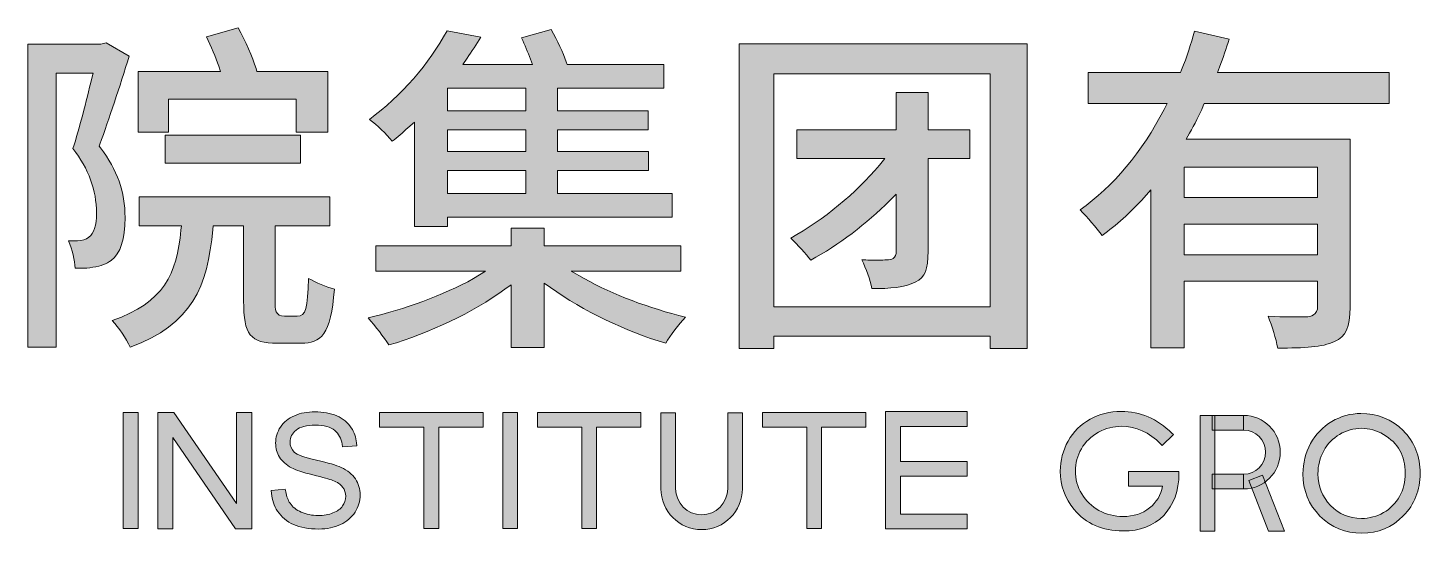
# Model space of a CAD drawing. Header units: millimetres. Extents: x 434053 to 1059003, y -2417481 to 936527.
# Drawn here: x 632513 to 634169, y -2010146 to -2009546 of the extents above; entities that cross this region are included whole.
import ezdxf

# ---------------------------------------------------------------- set-up
doc = ezdxf.new("R2010")
doc.units = ezdxf.units.MM
doc.header["$LTSCALE"] = 1000
doc.header["$MEASUREMENT"] = 0
doc.layers.add('_U+56FE_U+5C42 1', color=7, linetype='Continuous')
doc.layers.add('图框层', color=3, linetype='Continuous')

# ---------------------------------------------------------------- blocks, each defined once
blk = doc.blocks.new('asdfgafglogo2021h')
at = {"layer": '_U+56FE_U+5C42 1'}
h = blk.add_hatch(color=256, dxfattribs=at)
h.dxf.hatch_style = 2
edge = h.paths.add_edge_path()
edge.add_spline(control_points=[(395980.5, -17524.9), (395980.5, -17524.9), (395984.4, -17524.9), (395984.4, -17524.9), (395984.4, -17524.9), (395984.4, -17485.5), (395984.4, -17485.5), (395984.4, -17485.5), (396136.1, -17485.5), (396136.1, -17485.5), (396136.1, -17485.5), (396136.1, -17524.9), (396136.1, -17524.9), (396136.1, -17524.9), (396141.2, -17524.9), (396141.2, -17524.9), (396141.2, -17524.9), (396141.2, -17524.8), (396141.2, -17524.8), (396141.2, -17524.8), (396173.9, -17524.8), (396173.9, -17524.8), (396173.9, -17524.8), (396173.9, -17452.7), (396173.9, -17452.7), (396173.9, -17452.7), (396089.4, -17452.7), (396089.4, -17452.7), (396089.4, -17452.7), (396088.4, -17449.3), (396088.4, -17449.3), (396084.3, -17435.4), (396075.9, -17416.4), (396067.1, -17401), (396067.1, -17401), (396029.4, -17411.6), (396029.4, -17411.6), (396035.1, -17423.2), (396040.2, -17435.4), (396044, -17446.5), (396044, -17446.5), (396046.1, -17452.7), (396046.1, -17452.7), (396046.1, -17452.7), (395948.2, -17452.7), (395948.2, -17452.7), (395948.2, -17452.7), (395948.2, -17524.8), (395948.2, -17524.8), (395948.2, -17524.8), (395980.5, -17524.8), (395980.5, -17524.8), (395980.5, -17524.8), (395980.5, -17524.9), (395980.5, -17524.9)], knot_values=[0, 0, 0, 0, 1, 1, 1, 2, 2, 2, 3, 3, 3, 4, 4, 4, 5, 5, 5, 6, 6, 6, 7, 7, 7, 8, 8, 8, 9, 9, 9, 10, 10, 10, 11, 11, 11, 12, 12, 12, 13, 13, 13, 14, 14, 14, 15, 15, 15, 16, 16, 16, 17, 17, 17, 18, 18, 18, 18], degree=3, periodic=0)
h = blk.add_hatch(color=256, dxfattribs=at)
h.dxf.hatch_style = 2
edge = h.paths.add_edge_path()
edge.add_spline(control_points=[(395903.4, -17543.5), (395903.4, -17543.5), (395901.8, -17541.5), (395901.8, -17541.5), (395901.8, -17541.5), (395902.7, -17539.1), (395902.7, -17539.1), (395913.3, -17509.5), (395926.3, -17470.6), (395937.5, -17434.5), (395937.5, -17434.5), (395910.2, -17418.7), (395910.2, -17418.7), (395910.2, -17418.7), (395903.8, -17420.4), (395903.8, -17420.4), (395903.8, -17420.4), (395817.1, -17420.4), (395817.1, -17420.4), (395817.1, -17420.4), (395817.1, -17780.2), (395817.1, -17780.2), (395817.1, -17780.2), (395850.7, -17780.2), (395850.7, -17780.2), (395850.7, -17780.2), (395850.7, -17454.9), (395850.7, -17454.9), (395850.7, -17454.9), (395894.5, -17454.9), (395894.5, -17454.9), (395894.5, -17454.9), (395893.1, -17460.7), (395893.1, -17460.7), (395886.3, -17488.6), (395878.5, -17520.2), (395870.6, -17544.3), (395889.4, -17568.5), (395898.6, -17593.6), (395898.6, -17621), (395898.6, -17635.7), (395895.7, -17645.1), (395889.6, -17649.6), (395885.9, -17652.4), (395881.3, -17653.8), (395876.2, -17653.8), (395876.2, -17653.8), (395873, -17654), (395871.3, -17654), (395869.5, -17654), (395867.7, -17654), (395865.5, -17653.9), (395869.9, -17664.5), (395872.5, -17676.9), (395873.2, -17686.4), (395875.1, -17686.4), (395877.1, -17686.5), (395879, -17686.5), (395884.6, -17686.5), (395889.8, -17686.2), (395894.3, -17685.4), (395904.4, -17683.7), (395910.8, -17681.3), (395915.9, -17677.2), (395927.3, -17668.7), (395932.6, -17652.5), (395932.6, -17626.4), (395932.6, -17595.8), (395923.3, -17569.5), (395903.4, -17543.5)], knot_values=[0, 0, 0, 0, 1, 1, 1, 2, 2, 2, 3, 3, 3, 4, 4, 4, 5, 5, 5, 6, 6, 6, 7, 7, 7, 8, 8, 8, 9, 9, 9, 10, 10, 10, 11, 11, 11, 12, 12, 12, 13, 13, 13, 14, 14, 14, 15, 15, 15, 16, 16, 16, 17, 17, 17, 18, 18, 18, 19, 19, 19, 20, 20, 20, 21, 21, 21, 22, 22, 22, 23, 23, 23, 23], degree=3, periodic=0)
h = blk.add_hatch(color=256, dxfattribs=at)
h.dxf.hatch_style = 2
edge = h.paths.add_edge_path()
edge.add_spline(control_points=[(396391.8, -17780.6), (396391.8, -17780.6), (396391.8, -17706.2), (396391.8, -17706.2), (396391.8, -17706.2), (396384.4, -17711.5), (396384.4, -17711.5), (396345.9, -17739.1), (396294.6, -17763.7), (396246.4, -17777.7), (396240.2, -17768.3), (396230.5, -17755.5), (396221.6, -17745.5), (396264.8, -17735.5), (396310.1, -17718.7), (396347.1, -17698.8), (396347.1, -17698.8), (396361.3, -17689.9), (396361.3, -17689.9), (396361.3, -17689.9), (396230.8, -17689.9), (396230.8, -17689.9), (396230.8, -17689.9), (396230.8, -17660), (396230.8, -17660), (396230.8, -17660), (396391.8, -17660), (396391.8, -17660), (396391.8, -17660), (396391.8, -17638.9), (396391.8, -17638.9), (396391.8, -17638.9), (396431.2, -17638.9), (396431.2, -17638.9), (396431.2, -17638.9), (396431.2, -17660), (396431.2, -17660), (396431.2, -17660), (396593.5, -17660), (396593.5, -17660), (396593.5, -17660), (396593.5, -17689.9), (396593.5, -17689.9), (396593.5, -17689.9), (396463.1, -17689.9), (396463.1, -17689.9), (396463.1, -17689.9), (396478.7, -17698.8), (396478.7, -17698.8), (396512.6, -17717.8), (396556.1, -17734.3), (396599.2, -17744.5), (396590.7, -17753.6), (396581.3, -17765.9), (396575.6, -17775.6), (396528.2, -17761.7), (396477.3, -17737.2), (396438.7, -17709.4), (396438.7, -17709.4), (396431.2, -17704.1), (396431.2, -17704.1), (396431.2, -17704.1), (396431.2, -17780.6), (396431.2, -17780.6), (396431.2, -17780.6), (396391.8, -17780.6), (396391.8, -17780.6)], knot_values=[0, 0, 0, 0, 1, 1, 1, 2, 2, 2, 3, 3, 3, 4, 4, 4, 5, 5, 5, 6, 6, 6, 7, 7, 7, 8, 8, 8, 9, 9, 9, 10, 10, 10, 11, 11, 11, 12, 12, 12, 13, 13, 13, 14, 14, 14, 15, 15, 15, 16, 16, 16, 17, 17, 17, 18, 18, 18, 19, 19, 19, 20, 20, 20, 21, 21, 21, 22, 22, 22, 22], degree=3, periodic=0)
edge = h.paths.add_edge_path()
edge.add_spline(control_points=[(396276.7, -17637), (396276.7, -17637), (396276.7, -17512.9), (396276.7, -17512.9), (396276.7, -17512.9), (396268.9, -17519.8), (396268.9, -17519.8), (396262.8, -17525.3), (396256.6, -17530.5), (396250.4, -17535.7), (396243.1, -17526.9), (396232.5, -17516.5), (396223.2, -17509.8), (396261.1, -17481.6), (396294.3, -17443.7), (396315.5, -17404.4), (396315.5, -17404.4), (396355.6, -17412), (396355.6, -17412), (396350.4, -17420.4), (396345, -17428.7), (396339.3, -17437), (396339.3, -17437), (396334.3, -17444.4), (396334.3, -17444.4), (396334.3, -17444.4), (396417, -17444.4), (396417, -17444.4), (396417, -17444.4), (396414.7, -17438.1), (396414.7, -17438.1), (396411.6, -17429.5), (396407.9, -17420.8), (396404.1, -17412.9), (396404.1, -17412.9), (396439.5, -17403), (396439.5, -17403), (396446.8, -17416.2), (396453.4, -17430.2), (396457.2, -17441.2), (396457.2, -17441.2), (396458.2, -17444.4), (396458.2, -17444.4), (396458.2, -17444.4), (396573.2, -17444.4), (396573.2, -17444.4), (396573.2, -17444.4), (396573.2, -17472.7), (396573.2, -17472.7), (396573.2, -17472.7), (396447, -17472.7), (396447, -17472.7), (396447, -17472.7), (396447, -17499.4), (396447, -17499.4), (396447, -17499.4), (396554.6, -17499.4), (396554.6, -17499.4), (396554.6, -17499.4), (396554.6, -17521.9), (396554.6, -17521.9), (396554.6, -17521.9), (396447, -17521.9), (396447, -17521.9), (396447, -17521.9), (396447, -17547.9), (396447, -17547.9), (396447, -17547.9), (396555, -17547.9), (396555, -17547.9), (396555, -17547.9), (396555, -17570.3), (396555, -17570.3), (396555, -17570.3), (396447, -17570.3), (396447, -17570.3), (396447, -17570.3), (396447, -17597.9), (396447, -17597.9), (396447, -17597.9), (396583.1, -17597.9), (396583.1, -17597.9), (396583.1, -17597.9), (396583.1, -17625.8), (396583.1, -17625.8), (396583.1, -17625.8), (396316.2, -17625.8), (396316.2, -17625.8), (396316.2, -17625.8), (396316.2, -17637), (396316.2, -17637), (396316.2, -17637), (396276.7, -17637), (396276.7, -17637)], knot_values=[0, 0, 0, 0, 1, 1, 1, 2, 2, 2, 3, 3, 3, 4, 4, 4, 5, 5, 5, 6, 6, 6, 7, 7, 7, 8, 8, 8, 9, 9, 9, 10, 10, 10, 11, 11, 11, 12, 12, 12, 13, 13, 13, 14, 14, 14, 15, 15, 15, 16, 16, 16, 17, 17, 17, 18, 18, 18, 19, 19, 19, 20, 20, 20, 21, 21, 21, 22, 22, 22, 23, 23, 23, 24, 24, 24, 25, 25, 25, 26, 26, 26, 27, 27, 27, 28, 28, 28, 29, 29, 29, 30, 30, 30, 31, 31, 31, 31], degree=3, periodic=0)
h.paths.add_polyline_path([(396316.2, -17597.9), (396409.2, -17597.9), (396409.2, -17570.3), (396316.2, -17570.3)])
h.paths.add_polyline_path([(396316.2, -17547.9), (396409.2, -17547.9), (396409.2, -17521.9), (396316.2, -17521.9)])
h.paths.add_polyline_path([(396316.2, -17499.4), (396409.2, -17499.4), (396409.2, -17472.7), (396316.2, -17472.7)])
h = blk.add_hatch(color=256, dxfattribs=at)
h.dxf.hatch_style = 2
edge = h.paths.add_edge_path()
edge.add_spline(control_points=[(397303.4, -17781.4), (397301.3, -17770.2), (397296.8, -17755.6), (397291.9, -17743.6), (397311, -17744.4), (397330.5, -17744.4), (397336.7, -17744.4), (397343, -17744.1), (397350.9, -17742.3), (397350.9, -17731.5), (397350.9, -17731.5), (397350.9, -17701.9), (397350.9, -17701.9), (397350.9, -17701.9), (397192.1, -17701.9), (397192.1, -17701.9), (397192.1, -17701.9), (397192.1, -17781), (397192.1, -17781), (397192.1, -17781), (397152.7, -17781), (397152.7, -17781), (397152.7, -17781), (397152.7, -17593.5), (397152.7, -17593.5), (397152.7, -17593.5), (397144.5, -17602.5), (397144.5, -17602.5), (397127.7, -17621), (397111.3, -17635.8), (397094.6, -17647.5), (397087.8, -17638.2), (397076.9, -17625.8), (397068.4, -17617.1), (397107.7, -17589.5), (397142.2, -17548.3), (397168.3, -17497.8), (397168.3, -17497.8), (397171.9, -17490.9), (397171.9, -17490.9), (397171.9, -17490.9), (397078.2, -17490.9), (397078.2, -17490.9), (397078.2, -17490.9), (397078.2, -17453.9), (397078.2, -17453.9), (397078.2, -17453.9), (397188, -17453.9), (397188, -17453.9), (397188, -17453.9), (397189.2, -17450.9), (397189.2, -17450.9), (397195.4, -17435), (397200.4, -17419.9), (397204.4, -17404.8), (397204.4, -17404.8), (397245.8, -17414.2), (397245.8, -17414.2), (397242.2, -17425.3), (397238.5, -17436.4), (397234.2, -17447.5), (397234.2, -17447.5), (397231.8, -17453.9), (397231.8, -17453.9), (397231.8, -17453.9), (397435.9, -17453.9), (397435.9, -17453.9), (397435.9, -17453.9), (397435.9, -17490.9), (397435.9, -17490.9), (397435.9, -17490.9), (397216.1, -17490.9), (397216.1, -17490.9), (397216.1, -17490.9), (397214.9, -17493.7), (397214.9, -17493.7), (397210, -17504.7), (397204.7, -17515.3), (397198.6, -17525.9), (397198.6, -17525.9), (397194.5, -17533), (397194.5, -17533), (397194.5, -17533), (397389.5, -17533), (397389.5, -17533), (397389.5, -17533), (397389.5, -17732.7), (397389.5, -17732.7), (397389.5, -17757.1), (397384.8, -17767.4), (397370.8, -17773.5), (397356.3, -17780.6), (397335.5, -17781.3), (397303.4, -17781.4)], knot_values=[0, 0, 0, 0, 1, 1, 1, 2, 2, 2, 3, 3, 3, 4, 4, 4, 5, 5, 5, 6, 6, 6, 7, 7, 7, 8, 8, 8, 9, 9, 9, 10, 10, 10, 11, 11, 11, 12, 12, 12, 13, 13, 13, 14, 14, 14, 15, 15, 15, 16, 16, 16, 17, 17, 17, 18, 18, 18, 19, 19, 19, 20, 20, 20, 21, 21, 21, 22, 22, 22, 23, 23, 23, 24, 24, 24, 25, 25, 25, 26, 26, 26, 27, 27, 27, 28, 28, 28, 29, 29, 29, 30, 30, 30, 31, 31, 31, 31], degree=3, periodic=0)
h.paths.add_polyline_path([(397192.1, -17670.4), (397350.9, -17670.4), (397350.9, -17634.1), (397192.1, -17634.1)])
h.paths.add_polyline_path([(397192.1, -17602.5), (397350.9, -17602.5), (397350.9, -17566.6), (397192.1, -17566.6)])
h = blk.add_hatch(color=256, dxfattribs=at)
h.dxf.hatch_style = 2
h.paths.add_polyline_path([(396961.6, -17781.8), (396961.6, -17767.3), (396704.3, -17767.3), (396704.3, -17781.8), (396662.8, -17781.8), (396662.8, -17420), (397005.6, -17420), (397005.6, -17781.8)])
h.paths.add_polyline_path([(396704.3, -17732.5), (396961.6, -17732.5), (396961.6, -17455.7), (396704.3, -17455.7)])
edge = h.paths.add_edge_path()
edge.add_spline(control_points=[(396820.9, -17710.7), (396818.6, -17700.2), (396813.8, -17687.1), (396808.9, -17676.5), (396815.3, -17676.8), (396821.4, -17676.9), (396826.5, -17676.9), (396831.9, -17676.9), (396836.1, -17676.7), (396838.5, -17676.6), (396838.5, -17676.6), (396838.5, -17676.6), (396838.6, -17676.6), (396843.6, -17676.6), (396849.8, -17675.3), (396849.8, -17665.7), (396849.8, -17665.7), (396849.8, -17598.4), (396849.8, -17598.4), (396849.8, -17598.4), (396841.8, -17606.5), (396841.8, -17606.5), (396814.9, -17633.4), (396780.9, -17658.9), (396748.1, -17677), (396742.3, -17669.2), (396733, -17658.8), (396724.2, -17650.8), (396763.6, -17628.8), (396801.8, -17597.4), (396829.7, -17564), (396829.7, -17564), (396836.2, -17556.3), (396836.2, -17556.3), (396836.2, -17556.3), (396731.5, -17556.3), (396731.5, -17556.3), (396731.5, -17556.3), (396731.5, -17522.2), (396731.5, -17522.2), (396731.5, -17522.2), (396849.8, -17522.2), (396849.8, -17522.2), (396849.8, -17522.2), (396849.8, -17477.5), (396849.8, -17477.5), (396849.8, -17477.5), (396887.6, -17477.5), (396887.6, -17477.5), (396887.6, -17477.5), (396887.6, -17522.2), (396887.6, -17522.2), (396887.6, -17522.2), (396937.3, -17522.2), (396937.3, -17522.2), (396937.3, -17522.2), (396937.3, -17556.3), (396937.3, -17556.3), (396937.3, -17556.3), (396887.6, -17556.3), (396887.6, -17556.3), (396887.6, -17556.3), (396887.6, -17666.1), (396887.6, -17666.1), (396887.6, -17688.5), (396884.2, -17696.8), (396872.4, -17702.9), (396859.9, -17709.7), (396842.4, -17710.6), (396820.9, -17710.7)], knot_values=[0, 0, 0, 0, 1, 1, 1, 2, 2, 2, 3, 3, 3, 4, 4, 4, 5, 5, 5, 6, 6, 6, 7, 7, 7, 8, 8, 8, 9, 9, 9, 10, 10, 10, 11, 11, 11, 12, 12, 12, 13, 13, 13, 14, 14, 14, 15, 15, 15, 16, 16, 16, 17, 17, 17, 18, 18, 18, 19, 19, 19, 20, 20, 20, 21, 21, 21, 22, 22, 22, 23, 23, 23, 23], degree=3, periodic=0)
h = blk.add_hatch(color=256, dxfattribs=at)
h.dxf.hatch_style = 2
h.paths.add_polyline_path([(396141.2, -17528.4), (396136.1, -17528.4), (396136.1, -17528.4), (395984.4, -17528.4), (395984.4, -17528.4), (395980.5, -17528.4), (395980.5, -17561.7), (396141.2, -17561.7)])
h = blk.add_hatch(color=256, dxfattribs=at)
h.dxf.hatch_style = 2
edge = h.paths.add_edge_path()
edge.add_spline(control_points=[(396150.8, -17698.5), (396149.9, -17734.3), (396147.7, -17743.6), (396137.2, -17743.6), (396137.2, -17743.6), (396122.3, -17743.6), (396122.3, -17743.6), (396111, -17743.6), (396111, -17735.3), (396111, -17725.7), (396111, -17725.7), (396111, -17636.1), (396111, -17636.1), (396111, -17636.1), (396176, -17636.1), (396176, -17636.1), (396176, -17636.1), (396176, -17601.7), (396176, -17601.7), (396176, -17601.7), (395949.5, -17601.7), (395949.5, -17601.7), (395949.5, -17601.7), (395949.5, -17636.1), (395949.5, -17636.1), (395949.5, -17636.1), (395999.6, -17636.1), (395999.6, -17636.1), (395999.6, -17636.1), (395999.1, -17641.3), (395999.1, -17641.3), (395994.2, -17693), (395978.9, -17727.5), (395917.3, -17748.6), (395925.2, -17757.3), (395933.9, -17769.7), (395938.7, -17780.2), (396012.7, -17753.3), (396030.9, -17708.3), (396036.9, -17640.4), (396036.9, -17640.4), (396037.3, -17636.1), (396037.3, -17636.1), (396037.3, -17636.1), (396073.6, -17636.1), (396073.6, -17636.1), (396073.6, -17636.1), (396073.6, -17725.3), (396073.6, -17725.3), (396073.6, -17765.7), (396081.5, -17775.6), (396113.6, -17775.6), (396113.6, -17775.6), (396142.2, -17775.6), (396142.2, -17775.6), (396165.4, -17775.6), (396177.4, -17765.9), (396181.5, -17711.4), (396171.7, -17708.3), (396159.8, -17703.8), (396150.8, -17698.5)], knot_values=[0, 0, 0, 0, 1, 1, 1, 2, 2, 2, 3, 3, 3, 4, 4, 4, 5, 5, 5, 6, 6, 6, 7, 7, 7, 8, 8, 8, 9, 9, 9, 10, 10, 10, 11, 11, 11, 12, 12, 12, 13, 13, 13, 14, 14, 14, 15, 15, 15, 16, 16, 16, 17, 17, 17, 18, 18, 18, 19, 19, 19, 20, 20, 20, 20], degree=3, periodic=0)
h = blk.add_hatch(color=256, dxfattribs=at)
h.dxf.hatch_style = 2
h.paths.add_polyline_path([(395930.4, -17995.6), (395948, -17995.6), (395948, -17857.8), (395930.4, -17857.8)])
h = blk.add_hatch(color=256, dxfattribs=at)
h.dxf.hatch_style = 2
h.paths.add_polyline_path([(396065.3, -17966.2), (395990.8, -17857.8), (395971.5, -17857.8), (395971.5, -17996), (395989.5, -17996), (395989.5, -17887.5), (396064.1, -17996), (396083.3, -17996), (396083.3, -17857.8), (396065.3, -17857.8)])
h = blk.add_hatch(color=256, dxfattribs=at)
h.dxf.hatch_style = 2
edge = h.paths.add_edge_path()
edge.add_spline(control_points=[(396189.5, -17923.1), (396184.1, -17920.6), (396174.3, -17917.7), (396160.3, -17914.5), (396145.9, -17911.2), (396137.3, -17908), (396133.9, -17905), (396130.5, -17901.8), (396128.8, -17897.9), (396128.8, -17893), (396128.8, -17887.5), (396131.2, -17882.8), (396136, -17878.8), (396140.9, -17874.9), (396148.4, -17872.9), (396159.1, -17872.9), (396169.2, -17872.9), (396176.9, -17875.1), (396182.1, -17879.4), (396186.6, -17883.2), (396189.5, -17888.7), (396190.8, -17895.7), (396190.8, -17895.7), (396191.3, -17898.7), (396191.3, -17898.7), (396191.3, -17898.7), (396208.4, -17897.5), (396208.4, -17897.5), (396208.4, -17897.5), (396207.9, -17893.9), (396207.9, -17893.9), (396207.2, -17887.3), (396205.2, -17881.5), (396201.7, -17876.1), (396197.7, -17869.9), (396191.9, -17865.1), (396184.4, -17861.9), (396176.8, -17858.7), (396168.1, -17857.1), (396158.4, -17857.1), (396149.5, -17857.1), (396141.3, -17858.6), (396134, -17861.7), (396126.8, -17864.7), (396121.2, -17869.2), (396117.4, -17875.2), (396113.6, -17881.1), (396111.7, -17887.5), (396111.7, -17894.2), (396111.7, -17900.5), (396113.2, -17906), (396116.3, -17911), (396119.4, -17916), (396124.1, -17920.2), (396130.5, -17923.6), (396135.4, -17926.3), (396144, -17929.1), (396156.1, -17932), (396168.2, -17935), (396176.1, -17937.2), (396179.6, -17938.6), (396185.1, -17940.7), (396189.1, -17943.3), (396191.4, -17946.5), (396193.8, -17949.6), (396195.1, -17953.3), (396195.1, -17957.5), (396195.1, -17961.6), (396193.8, -17965.5), (396191.3, -17969), (396188.8, -17972.5), (396185, -17975.3), (396179.9, -17977.3), (396174.9, -17979.3), (396169, -17980.3), (396162.3, -17980.3), (396154.9, -17980.3), (396148.1, -17978.9), (396142.1, -17976.3), (396136.2, -17973.7), (396131.7, -17970.2), (396128.8, -17965.8), (396126.4, -17962.2), (396124.7, -17957.7), (396123.8, -17952.3), (396123.8, -17952.3), (396123.2, -17949.2), (396123.2, -17949.2), (396123.2, -17949.2), (396106.5, -17950.7), (396106.5, -17950.7), (396106.5, -17950.7), (396106.8, -17954.1), (396106.8, -17954.1), (396107.5, -17961.9), (396109.9, -17968.9), (396113.9, -17975), (396118.5, -17982.2), (396124.8, -17987.5), (396133, -17991.1), (396141, -17994.6), (396151.1, -17996.4), (396163.2, -17996.4), (396172.7, -17996.4), (396181.3, -17994.6), (396188.7, -17991.1), (396196.3, -17987.6), (396202.1, -17982.6), (396206.1, -17976.3), (396210.1, -17970), (396212.2, -17963.1), (396212.2, -17956), (396212.2, -17948.8), (396210.3, -17942.4), (396206.7, -17936.9), (396203, -17931.3), (396197.2, -17926.7), (396189.5, -17923.1)], knot_values=[0, 0, 0, 0, 1, 1, 1, 2, 2, 2, 3, 3, 3, 4, 4, 4, 5, 5, 5, 6, 6, 6, 7, 7, 7, 8, 8, 8, 9, 9, 9, 10, 10, 10, 11, 11, 11, 12, 12, 12, 13, 13, 13, 14, 14, 14, 15, 15, 15, 16, 16, 16, 17, 17, 17, 18, 18, 18, 19, 19, 19, 20, 20, 20, 21, 21, 21, 22, 22, 22, 23, 23, 23, 24, 24, 24, 25, 25, 25, 26, 26, 26, 27, 27, 27, 28, 28, 28, 29, 29, 29, 30, 30, 30, 31, 31, 31, 32, 32, 32, 33, 33, 33, 34, 34, 34, 35, 35, 35, 36, 36, 36, 37, 37, 37, 38, 38, 38, 39, 39, 39, 39], degree=3, periodic=0)
h = blk.add_hatch(color=256, dxfattribs=at)
h.dxf.hatch_style = 2
h.paths.add_polyline_path([(396235.2, -17875.4), (396288, -17875.4), (396288, -17995.6), (396305.6, -17995.6), (396305.6, -17875.4), (396358.3, -17875.4), (396358.3, -17857.8), (396235.2, -17857.8)])
h = blk.add_hatch(color=256, dxfattribs=at)
h.dxf.hatch_style = 2
h.paths.add_polyline_path([(396381.8, -17995.6), (396399.5, -17995.6), (396399.5, -17857.8), (396381.8, -17857.8)])
h = blk.add_hatch(color=256, dxfattribs=at)
h.dxf.hatch_style = 2
h.paths.add_polyline_path([(396423, -17875.4), (396475.7, -17875.4), (396475.7, -17995.6), (396493.3, -17995.6), (396493.3, -17875.4), (396546.1, -17875.4), (396546.1, -17857.8), (396423, -17857.8)])
h = blk.add_hatch(color=256, dxfattribs=at)
h.dxf.hatch_style = 2
edge = h.paths.add_edge_path()
edge.add_spline(control_points=[(396649.3, -17948.5), (396649.3, -17965.6), (396635.4, -17979.5), (396618.3, -17979.5), (396601.3, -17979.5), (396587.4, -17965.6), (396587.4, -17948.5), (396587.4, -17948.5), (396587.4, -17858.2), (396587.4, -17858.2), (396587.4, -17858.2), (396569.8, -17858.2), (396569.8, -17858.2), (396569.8, -17858.2), (396569.8, -17948.5), (396569.8, -17948.5), (396569.8, -17975.3), (396591.5, -17997.1), (396618.3, -17997.1), (396645.1, -17997.1), (396666.9, -17975.3), (396666.9, -17948.5), (396666.9, -17948.5), (396666.9, -17858.2), (396666.9, -17858.2), (396666.9, -17858.2), (396649.3, -17858.2), (396649.3, -17858.2), (396649.3, -17858.2), (396649.3, -17948.5), (396649.3, -17948.5)], knot_values=[0, 0, 0, 0, 1, 1, 1, 2, 2, 2, 3, 3, 3, 4, 4, 4, 5, 5, 5, 6, 6, 6, 7, 7, 7, 8, 8, 8, 9, 9, 9, 10, 10, 10, 10], degree=3, periodic=0)
h = blk.add_hatch(color=256, dxfattribs=at)
h.dxf.hatch_style = 2
h.paths.add_polyline_path([(396690.5, -17875.4), (396743.3, -17875.4), (396743.3, -17995.6), (396760.9, -17995.6), (396760.9, -17875.4), (396813.7, -17875.4), (396813.7, -17857.8), (396690.5, -17857.8)])
h = blk.add_hatch(color=256, dxfattribs=at)
h.dxf.hatch_style = 2
h.paths.add_polyline_path([(396934.2, -17874.6), (396934.2, -17856.9), (396837.1, -17856.9), (396837.1, -17996.3), (396934.2, -17996.3), (396934.2, -17978.7), (396854.7, -17978.7), (396854.7, -17933.6), (396934.2, -17933.6), (396934.2, -17916), (396854.7, -17916), (396854.7, -17874.6)])
h = blk.add_hatch(color=256, dxfattribs=at)
h.dxf.hatch_style = 2
edge = h.paths.add_edge_path()
edge.add_spline(control_points=[(397126.1, -17945.3), (397126.1, -17945.3), (397166.6, -17945.3), (397166.6, -17945.3), (397164.6, -17956.1), (397159.3, -17964.8), (397151, -17971.3), (397142.4, -17978.1), (397131.8, -17981.5), (397119.6, -17981.5), (397109.2, -17981.5), (397099.5, -17979.1), (397090.8, -17974.2), (397082.3, -17969.5), (397075.4, -17962.9), (397070.4, -17954.5), (397065.2, -17946.1), (397062.8, -17937.2), (397062.8, -17927.3), (397062.8, -17918.2), (397065.2, -17909.4), (397069.9, -17901.1), (397074.7, -17892.9), (397081.6, -17886.3), (397090.4, -17881.4), (397099, -17876.7), (397108.2, -17874.3), (397117.8, -17874.3), (397134.8, -17874.3), (397150.5, -17881.4), (397164.6, -17895.5), (397164.6, -17895.5), (397166.2, -17897.1), (397166.2, -17897.1), (397166.2, -17897.1), (397179.4, -17884.2), (397179.4, -17884.2), (397179.4, -17884.2), (397177.7, -17882.5), (397177.7, -17882.5), (397160, -17865.3), (397139.7, -17856.6), (397117.4, -17856.6), (397103.6, -17856.6), (397091.1, -17859.8), (397080.2, -17866), (397069.3, -17872.1), (397060.5, -17880.8), (397054.2, -17891.8), (397048, -17902.8), (397044.8, -17914.9), (397044.8, -17927.6), (397044.8, -17944.8), (397050.3, -17960.1), (397061.3, -17973.2), (397075.5, -17990.1), (397095, -17998.7), (397119.3, -17998.7), (397139.6, -17998.7), (397155.9, -17992.5), (397167.8, -17980.1), (397179.7, -17967.8), (397185.8, -17951.1), (397186, -17930.3), (397186, -17930.3), (397186, -17928), (397186, -17928), (397186, -17928), (397126.1, -17928), (397126.1, -17928), (397126.1, -17928), (397126.1, -17945.3), (397126.1, -17945.3)], knot_values=[0, 0, 0, 0, 1, 1, 1, 2, 2, 2, 3, 3, 3, 4, 4, 4, 5, 5, 5, 6, 6, 6, 7, 7, 7, 8, 8, 8, 9, 9, 9, 10, 10, 10, 11, 11, 11, 12, 12, 12, 13, 13, 13, 14, 14, 14, 15, 15, 15, 16, 16, 16, 17, 17, 17, 18, 18, 18, 19, 19, 19, 20, 20, 20, 21, 21, 21, 22, 22, 22, 23, 23, 23, 24, 24, 24, 24], degree=3, periodic=0)
h = blk.add_hatch(color=256, dxfattribs=at)
h.dxf.hatch_style = 2
h.paths.add_polyline_path([(397228.6, -17999.1), (397211.1, -17999.1), (397211.1, -17861.4), (397228.6, -17861.4)])
h = blk.add_hatch(color=256, dxfattribs=at)
h.dxf.hatch_style = 2
h.paths.add_polyline_path([(397262.9, -17878.9), (397225.3, -17878.9), (397225.3, -17861.4), (397262.9, -17861.4)])
h = blk.add_hatch(color=256, dxfattribs=at)
h.dxf.hatch_style = 2
edge = h.paths.add_edge_path()
edge.add_spline(control_points=[(397262.9, -17948.8), (397262.9, -17948.8), (397262.9, -17931.3), (397262.9, -17931.3), (397277.3, -17931.3), (397289, -17919.5), (397289, -17905.1), (397289, -17890.7), (397277.3, -17878.9), (397262.9, -17878.9), (397262.9, -17878.9), (397262.9, -17861.4), (397262.9, -17861.4), (397286.9, -17861.4), (397306.5, -17881), (397306.5, -17905.1), (397306.5, -17929.2), (397286.9, -17948.8), (397262.9, -17948.8)], knot_values=[0, 0, 0, 0, 1, 1, 1, 2, 2, 2, 3, 3, 3, 4, 4, 4, 5, 5, 5, 6, 6, 6, 6], degree=3, periodic=0)
h = blk.add_hatch(color=256, dxfattribs=at)
h.dxf.hatch_style = 2
edge = h.paths.add_edge_path()
edge.add_spline(control_points=[(397402.3, -17859.1), (397390, -17859.1), (397378.4, -17862.3), (397367.8, -17868.6), (397357.1, -17875), (397348.6, -17883.8), (397342.5, -17894.9), (397336.5, -17906), (397333.4, -17918), (397333.4, -17930.8), (397333.4, -17950.6), (397340.3, -17967.5), (397353.7, -17980.9), (397367.2, -17994.4), (397383.9, -18001.3), (397403.4, -18001.3), (397422.8, -18001.3), (397439.5, -17994.4), (397452.8, -17980.7), (397466.1, -17967), (397472.9, -17950), (397472.9, -17930.2), (397472.9, -17910), (397466, -17892.9), (397452.5, -17879.3), (397439, -17865.9), (397422.1, -17859.1), (397402.3, -17859.1)], knot_values=[0, 0, 0, 0, 1, 1, 1, 2, 2, 2, 3, 3, 3, 4, 4, 4, 5, 5, 5, 6, 6, 6, 7, 7, 7, 8, 8, 8, 9, 9, 9, 9], degree=3, periodic=0)
edge = h.paths.add_edge_path()
edge.add_spline(control_points=[(397448.3, -17957.6), (397443.7, -17965.8), (397437.3, -17972.3), (397429.3, -17976.9), (397421.3, -17981.5), (397412.4, -17983.8), (397403, -17983.8), (397388.5, -17983.8), (397376.1, -17978.7), (397366.2, -17968.4), (397356.3, -17958.2), (397351.3, -17945.5), (397351.3, -17930.8), (397351.3, -17920.8), (397353.6, -17911.6), (397358.1, -17903.4), (397362.7, -17895.2), (397368.9, -17888.8), (397377.1, -17883.9), (397385.1, -17879.2), (397393.8, -17876.7), (397402.9, -17876.7), (397412.2, -17876.7), (397421, -17879.2), (397429.2, -17883.9), (397446.7, -17894.2), (397455.1, -17909.3), (397455.1, -17930.2), (397455.1, -17940.1), (397452.8, -17949.3), (397448.3, -17957.6)], knot_values=[0, 0, 0, 0, 1, 1, 1, 2, 2, 2, 3, 3, 3, 4, 4, 4, 5, 5, 5, 6, 6, 6, 7, 7, 7, 8, 8, 8, 9, 9, 9, 10, 10, 10, 10], degree=3, periodic=0)
h = blk.add_hatch(color=256, dxfattribs=at)
h.dxf.hatch_style = 2
h.paths.add_polyline_path([(397262.9, -17948.8), (397225.3, -17948.8), (397225.3, -17931.3), (397262.9, -17931.3)])
h = blk.add_hatch(color=256, dxfattribs=at)
h.dxf.hatch_style = 2
h.paths.add_polyline_path([(397311.4, -17999.1), (397285.5, -17932.3), (397269.2, -17938.6), (397292.6, -17999.1)])
at = {"layer": '_U+56FE_U+5C42 1', "lineweight": 0}
for p, q in [((396662.8, -17781.8), (396662.8, -17420)), ((396662.8, -17420), (397005.6, -17420)), ((397005.6, -17420), (397005.6, -17781.8)), ((396961.6, -17455.7), (396704.3, -17455.7)), ((396704.3, -17455.7), (396704.3, -17732.5)), ((396961.6, -17732.5), (396961.6, -17455.7)), ((396409.2, -17472.7), (396316.2, -17472.7)), ((396316.2, -17472.7), (396316.2, -17499.4)), ((396409.2, -17499.4), (396409.2, -17472.7)), ((396316.2, -17499.4), (396409.2, -17499.4)), ((396409.2, -17521.9), (396316.2, -17521.9)), ((396316.2, -17521.9), (396316.2, -17547.9)), ((396409.2, -17547.9), (396409.2, -17521.9)), ((396316.2, -17547.9), (396409.2, -17547.9)), ((397350.9, -17566.6), (397192.1, -17566.6)), ((397192.1, -17566.6), (397192.1, -17602.5)), ((397350.9, -17602.5), (397350.9, -17566.6)), ((396409.2, -17570.3), (396316.2, -17570.3)), ((396316.2, -17570.3), (396316.2, -17597.9)), ((396409.2, -17597.9), (396409.2, -17570.3)), ((396316.2, -17597.9), (396409.2, -17597.9)), ((397192.1, -17602.5), (397350.9, -17602.5)), ((397350.9, -17634.1), (397192.1, -17634.1)), ((397192.1, -17634.1), (397192.1, -17670.4)), ((397350.9, -17670.4), (397350.9, -17634.1)), ((397192.1, -17670.4), (397350.9, -17670.4)), ((396704.3, -17732.5), (396961.6, -17732.5)), ((396704.3, -17781.8), (396662.8, -17781.8)), ((396961.6, -17767.3), (396704.3, -17767.3)), ((396704.3, -17767.3), (396704.3, -17781.8)), ((396961.6, -17781.8), (396961.6, -17767.3)), ((397005.6, -17781.8), (396961.6, -17781.8))]:
    blk.add_line(p, q, dxfattribs=at)
for points in [[(396141.2, -17528.4), (396136.1, -17528.4), (396136.1, -17528.4), (395984.4, -17528.4), (395984.4, -17528.4), (395980.5, -17528.4), (395980.5, -17561.7), (396141.2, -17561.7), (396141.2, -17528.4)], [(395930.4, -17995.6), (395948, -17995.6), (395948, -17857.8), (395930.4, -17857.8), (395930.4, -17995.6)], [(396065.3, -17966.2), (395990.8, -17857.8), (395971.5, -17857.8), (395971.5, -17996), (395989.5, -17996), (395989.5, -17887.5), (396064.1, -17996), (396083.3, -17996), (396083.3, -17857.8), (396065.3, -17857.8), (396065.3, -17966.2)], [(396235.2, -17875.4), (396288, -17875.4), (396288, -17995.6), (396305.6, -17995.6), (396305.6, -17875.4), (396358.3, -17875.4), (396358.3, -17857.8), (396235.2, -17857.8), (396235.2, -17875.4)], [(396381.8, -17995.6), (396399.5, -17995.6), (396399.5, -17857.8), (396381.8, -17857.8), (396381.8, -17995.6)], [(396423, -17875.4), (396475.7, -17875.4), (396475.7, -17995.6), (396493.3, -17995.6), (396493.3, -17875.4), (396546.1, -17875.4), (396546.1, -17857.8), (396423, -17857.8), (396423, -17875.4)], [(396690.5, -17875.4), (396743.3, -17875.4), (396743.3, -17995.6), (396760.9, -17995.6), (396760.9, -17875.4), (396813.7, -17875.4), (396813.7, -17857.8), (396690.5, -17857.8), (396690.5, -17875.4)], [(396934.2, -17874.6), (396934.2, -17856.9), (396837.1, -17856.9), (396837.1, -17996.3), (396934.2, -17996.3), (396934.2, -17978.7), (396854.7, -17978.7), (396854.7, -17933.6), (396934.2, -17933.6), (396934.2, -17916), (396854.7, -17916), (396854.7, -17874.6), (396934.2, -17874.6)], [(397228.6, -17999.1), (397211.1, -17999.1), (397211.1, -17861.4), (397228.6, -17861.4), (397228.6, -17999.1)], [(397262.9, -17878.9), (397225.3, -17878.9), (397225.3, -17861.4), (397262.9, -17861.4), (397262.9, -17878.9)], [(397262.9, -17948.8), (397225.3, -17948.8), (397225.3, -17931.3), (397262.9, -17931.3), (397262.9, -17948.8)], [(397311.4, -17999.1), (397285.5, -17932.3), (397269.2, -17938.6), (397292.6, -17999.1), (397311.4, -17999.1)]]:
    blk.add_lwpolyline(points, dxfattribs=at)
for points, knots in [([(395980.5, -17524.9), (395980.5, -17524.9), (395984.4, -17524.9), (395984.4, -17524.9), (395984.4, -17524.9), (395984.4, -17485.5), (395984.4, -17485.5), (395984.4, -17485.5), (396136.1, -17485.5), (396136.1, -17485.5), (396136.1, -17485.5), (396136.1, -17524.9), (396136.1, -17524.9), (396136.1, -17524.9), (396141.2, -17524.9), (396141.2, -17524.9), (396141.2, -17524.9), (396141.2, -17524.8), (396141.2, -17524.8), (396141.2, -17524.8), (396173.9, -17524.8), (396173.9, -17524.8), (396173.9, -17524.8), (396173.9, -17452.7), (396173.9, -17452.7), (396173.9, -17452.7), (396089.4, -17452.7), (396089.4, -17452.7), (396089.4, -17452.7), (396088.4, -17449.3), (396088.4, -17449.3), (396084.3, -17435.4), (396075.9, -17416.4), (396067.1, -17401), (396067.1, -17401), (396029.4, -17411.6), (396029.4, -17411.6), (396035.1, -17423.2), (396040.2, -17435.4), (396044, -17446.5), (396044, -17446.5), (396046.1, -17452.7), (396046.1, -17452.7), (396046.1, -17452.7), (395948.2, -17452.7), (395948.2, -17452.7), (395948.2, -17452.7), (395948.2, -17524.8), (395948.2, -17524.8), (395948.2, -17524.8), (395980.5, -17524.8), (395980.5, -17524.8), (395980.5, -17524.8), (395980.5, -17524.9), (395980.5, -17524.9)], [0, 0, 0, 0, 1, 1, 1, 2, 2, 2, 3, 3, 3, 4, 4, 4, 5, 5, 5, 6, 6, 6, 7, 7, 7, 8, 8, 8, 9, 9, 9, 10, 10, 10, 11, 11, 11, 12, 12, 12, 13, 13, 13, 14, 14, 14, 15, 15, 15, 16, 16, 16, 17, 17, 17, 18, 18, 18, 18]), ([(395903.4, -17543.5), (395903.4, -17543.5), (395901.8, -17541.5), (395901.8, -17541.5), (395901.8, -17541.5), (395902.7, -17539.1), (395902.7, -17539.1), (395913.3, -17509.5), (395926.3, -17470.6), (395937.5, -17434.5), (395937.5, -17434.5), (395910.2, -17418.7), (395910.2, -17418.7), (395910.2, -17418.7), (395903.8, -17420.4), (395903.8, -17420.4), (395903.8, -17420.4), (395817.1, -17420.4), (395817.1, -17420.4), (395817.1, -17420.4), (395817.1, -17780.2), (395817.1, -17780.2), (395817.1, -17780.2), (395850.7, -17780.2), (395850.7, -17780.2), (395850.7, -17780.2), (395850.7, -17454.9), (395850.7, -17454.9), (395850.7, -17454.9), (395894.5, -17454.9), (395894.5, -17454.9), (395894.5, -17454.9), (395893.1, -17460.7), (395893.1, -17460.7), (395886.3, -17488.6), (395878.5, -17520.2), (395870.6, -17544.3), (395889.4, -17568.5), (395898.6, -17593.6), (395898.6, -17621), (395898.6, -17635.7), (395895.7, -17645.1), (395889.6, -17649.6), (395885.9, -17652.4), (395881.3, -17653.8), (395876.2, -17653.8), (395876.2, -17653.8), (395873, -17654), (395871.3, -17654), (395869.5, -17654), (395867.7, -17654), (395865.5, -17653.9), (395869.9, -17664.5), (395872.5, -17676.9), (395873.2, -17686.4), (395875.1, -17686.4), (395877.1, -17686.5), (395879, -17686.5), (395884.6, -17686.5), (395889.8, -17686.2), (395894.3, -17685.4), (395904.4, -17683.7), (395910.8, -17681.3), (395915.9, -17677.2), (395927.3, -17668.7), (395932.6, -17652.5), (395932.6, -17626.4), (395932.6, -17595.8), (395923.3, -17569.5), (395903.4, -17543.5)], [0, 0, 0, 0, 1, 1, 1, 2, 2, 2, 3, 3, 3, 4, 4, 4, 5, 5, 5, 6, 6, 6, 7, 7, 7, 8, 8, 8, 9, 9, 9, 10, 10, 10, 11, 11, 11, 12, 12, 12, 13, 13, 13, 14, 14, 14, 15, 15, 15, 16, 16, 16, 17, 17, 17, 18, 18, 18, 19, 19, 19, 20, 20, 20, 21, 21, 21, 22, 22, 22, 23, 23, 23, 23]), ([(396150.8, -17698.5), (396149.9, -17734.3), (396147.7, -17743.6), (396137.2, -17743.6), (396137.2, -17743.6), (396122.3, -17743.6), (396122.3, -17743.6), (396111, -17743.6), (396111, -17735.3), (396111, -17725.7), (396111, -17725.7), (396111, -17636.1), (396111, -17636.1), (396111, -17636.1), (396176, -17636.1), (396176, -17636.1), (396176, -17636.1), (396176, -17601.7), (396176, -17601.7), (396176, -17601.7), (395949.5, -17601.7), (395949.5, -17601.7), (395949.5, -17601.7), (395949.5, -17636.1), (395949.5, -17636.1), (395949.5, -17636.1), (395999.6, -17636.1), (395999.6, -17636.1), (395999.6, -17636.1), (395999.1, -17641.3), (395999.1, -17641.3), (395994.2, -17693), (395978.9, -17727.5), (395917.3, -17748.6), (395925.2, -17757.3), (395933.9, -17769.7), (395938.7, -17780.2), (396012.7, -17753.3), (396030.9, -17708.3), (396036.9, -17640.4), (396036.9, -17640.4), (396037.3, -17636.1), (396037.3, -17636.1), (396037.3, -17636.1), (396073.6, -17636.1), (396073.6, -17636.1), (396073.6, -17636.1), (396073.6, -17725.3), (396073.6, -17725.3), (396073.6, -17765.7), (396081.5, -17775.6), (396113.6, -17775.6), (396113.6, -17775.6), (396142.2, -17775.6), (396142.2, -17775.6), (396165.4, -17775.6), (396177.4, -17765.9), (396181.5, -17711.4), (396171.7, -17708.3), (396159.8, -17703.8), (396150.8, -17698.5)], [0, 0, 0, 0, 1, 1, 1, 2, 2, 2, 3, 3, 3, 4, 4, 4, 5, 5, 5, 6, 6, 6, 7, 7, 7, 8, 8, 8, 9, 9, 9, 10, 10, 10, 11, 11, 11, 12, 12, 12, 13, 13, 13, 14, 14, 14, 15, 15, 15, 16, 16, 16, 17, 17, 17, 18, 18, 18, 19, 19, 19, 20, 20, 20, 20]), ([(396838.5, -17676.6), (396838.5, -17676.6), (396838.5, -17676.6), (396838.6, -17676.6), (396843.6, -17676.6), (396849.8, -17675.3), (396849.8, -17665.7)], [3, 3, 3, 3, 4, 4, 4, 5, 5, 5, 5]), ([(396808.9, -17676.5), (396815.3, -17676.8), (396821.4, -17676.9), (396826.5, -17676.9), (396831.9, -17676.9), (396836.1, -17676.7), (396838.5, -17676.6)], [1, 1, 1, 1, 2, 2, 2, 3, 3, 3, 3]), ([(396189.5, -17923.1), (396184.1, -17920.6), (396174.3, -17917.7), (396160.3, -17914.5), (396145.9, -17911.2), (396137.3, -17908), (396133.9, -17905), (396130.5, -17901.8), (396128.8, -17897.9), (396128.8, -17893), (396128.8, -17887.5), (396131.2, -17882.8), (396136, -17878.8), (396140.9, -17874.9), (396148.4, -17872.9), (396159.1, -17872.9), (396169.2, -17872.9), (396176.9, -17875.1), (396182.1, -17879.4), (396186.6, -17883.2), (396189.5, -17888.7), (396190.8, -17895.7), (396190.8, -17895.7), (396191.3, -17898.7), (396191.3, -17898.7), (396191.3, -17898.7), (396208.4, -17897.5), (396208.4, -17897.5), (396208.4, -17897.5), (396207.9, -17893.9), (396207.9, -17893.9), (396207.2, -17887.3), (396205.2, -17881.5), (396201.7, -17876.1), (396197.7, -17869.9), (396191.9, -17865.1), (396184.4, -17861.9), (396176.8, -17858.7), (396168.1, -17857.1), (396158.4, -17857.1), (396149.5, -17857.1), (396141.3, -17858.6), (396134, -17861.7), (396126.8, -17864.7), (396121.2, -17869.2), (396117.4, -17875.2), (396113.6, -17881.1), (396111.7, -17887.5), (396111.7, -17894.2), (396111.7, -17900.5), (396113.2, -17906), (396116.3, -17911), (396119.4, -17916), (396124.1, -17920.2), (396130.5, -17923.6), (396135.4, -17926.3), (396144, -17929.1), (396156.1, -17932), (396168.2, -17935), (396176.1, -17937.2), (396179.6, -17938.6), (396185.1, -17940.7), (396189.1, -17943.3), (396191.4, -17946.5), (396193.8, -17949.6), (396195.1, -17953.3), (396195.1, -17957.5), (396195.1, -17961.6), (396193.8, -17965.5), (396191.3, -17969), (396188.8, -17972.5), (396185, -17975.3), (396179.9, -17977.3), (396174.9, -17979.3), (396169, -17980.3), (396162.3, -17980.3), (396154.9, -17980.3), (396148.1, -17978.9), (396142.1, -17976.3), (396136.2, -17973.7), (396131.7, -17970.2), (396128.8, -17965.8), (396126.4, -17962.2), (396124.7, -17957.7), (396123.8, -17952.3), (396123.8, -17952.3), (396123.2, -17949.2), (396123.2, -17949.2), (396123.2, -17949.2), (396106.5, -17950.7), (396106.5, -17950.7), (396106.5, -17950.7), (396106.8, -17954.1), (396106.8, -17954.1), (396107.5, -17961.9), (396109.9, -17968.9), (396113.9, -17975), (396118.5, -17982.2), (396124.8, -17987.5), (396133, -17991.1), (396141, -17994.6), (396151.1, -17996.4), (396163.2, -17996.4), (396172.7, -17996.4), (396181.3, -17994.6), (396188.7, -17991.1), (396196.3, -17987.6), (396202.1, -17982.6), (396206.1, -17976.3), (396210.1, -17970), (396212.2, -17963.1), (396212.2, -17956), (396212.2, -17948.8), (396210.3, -17942.4), (396206.7, -17936.9), (396203, -17931.3), (396197.2, -17926.7), (396189.5, -17923.1)], [0, 0, 0, 0, 1, 1, 1, 2, 2, 2, 3, 3, 3, 4, 4, 4, 5, 5, 5, 6, 6, 6, 7, 7, 7, 8, 8, 8, 9, 9, 9, 10, 10, 10, 11, 11, 11, 12, 12, 12, 13, 13, 13, 14, 14, 14, 15, 15, 15, 16, 16, 16, 17, 17, 17, 18, 18, 18, 19, 19, 19, 20, 20, 20, 21, 21, 21, 22, 22, 22, 23, 23, 23, 24, 24, 24, 25, 25, 25, 26, 26, 26, 27, 27, 27, 28, 28, 28, 29, 29, 29, 30, 30, 30, 31, 31, 31, 32, 32, 32, 33, 33, 33, 34, 34, 34, 35, 35, 35, 36, 36, 36, 37, 37, 37, 38, 38, 38, 39, 39, 39, 39]), ([(396649.3, -17948.5), (396649.3, -17965.6), (396635.4, -17979.5), (396618.3, -17979.5), (396601.3, -17979.5), (396587.4, -17965.6), (396587.4, -17948.5), (396587.4, -17948.5), (396587.4, -17858.2), (396587.4, -17858.2), (396587.4, -17858.2), (396569.8, -17858.2), (396569.8, -17858.2), (396569.8, -17858.2), (396569.8, -17948.5), (396569.8, -17948.5), (396569.8, -17975.3), (396591.5, -17997.1), (396618.3, -17997.1), (396645.1, -17997.1), (396666.9, -17975.3), (396666.9, -17948.5), (396666.9, -17948.5), (396666.9, -17858.2), (396666.9, -17858.2), (396666.9, -17858.2), (396649.3, -17858.2), (396649.3, -17858.2), (396649.3, -17858.2), (396649.3, -17948.5), (396649.3, -17948.5)], [0, 0, 0, 0, 1, 1, 1, 2, 2, 2, 3, 3, 3, 4, 4, 4, 5, 5, 5, 6, 6, 6, 7, 7, 7, 8, 8, 8, 9, 9, 9, 10, 10, 10, 10]), ([(397126.1, -17945.3), (397126.1, -17945.3), (397166.6, -17945.3), (397166.6, -17945.3), (397164.6, -17956.1), (397159.3, -17964.8), (397151, -17971.3), (397142.4, -17978.1), (397131.8, -17981.5), (397119.6, -17981.5), (397109.2, -17981.5), (397099.5, -17979.1), (397090.8, -17974.2), (397082.3, -17969.5), (397075.4, -17962.9), (397070.4, -17954.5), (397065.2, -17946.1), (397062.8, -17937.2), (397062.8, -17927.3), (397062.8, -17918.2), (397065.2, -17909.4), (397069.9, -17901.1), (397074.7, -17892.9), (397081.6, -17886.3), (397090.4, -17881.4), (397099, -17876.7), (397108.2, -17874.3), (397117.8, -17874.3), (397134.8, -17874.3), (397150.5, -17881.4), (397164.6, -17895.5), (397164.6, -17895.5), (397166.2, -17897.1), (397166.2, -17897.1), (397166.2, -17897.1), (397179.4, -17884.2), (397179.4, -17884.2), (397179.4, -17884.2), (397177.7, -17882.5), (397177.7, -17882.5), (397160, -17865.3), (397139.7, -17856.6), (397117.4, -17856.6), (397103.6, -17856.6), (397091.1, -17859.8), (397080.2, -17866), (397069.3, -17872.1), (397060.5, -17880.8), (397054.2, -17891.8), (397048, -17902.8), (397044.8, -17914.9), (397044.8, -17927.6), (397044.8, -17944.8), (397050.3, -17960.1), (397061.3, -17973.2), (397075.5, -17990.1), (397095, -17998.7), (397119.3, -17998.7), (397139.6, -17998.7), (397155.9, -17992.5), (397167.8, -17980.1), (397179.7, -17967.8), (397185.8, -17951.1), (397186, -17930.3), (397186, -17930.3), (397186, -17928), (397186, -17928), (397186, -17928), (397126.1, -17928), (397126.1, -17928), (397126.1, -17928), (397126.1, -17945.3), (397126.1, -17945.3)], [0, 0, 0, 0, 1, 1, 1, 2, 2, 2, 3, 3, 3, 4, 4, 4, 5, 5, 5, 6, 6, 6, 7, 7, 7, 8, 8, 8, 9, 9, 9, 10, 10, 10, 11, 11, 11, 12, 12, 12, 13, 13, 13, 14, 14, 14, 15, 15, 15, 16, 16, 16, 17, 17, 17, 18, 18, 18, 19, 19, 19, 20, 20, 20, 21, 21, 21, 22, 22, 22, 23, 23, 23, 24, 24, 24, 24]), ([(397262.9, -17948.8), (397262.9, -17948.8), (397262.9, -17931.3), (397262.9, -17931.3), (397277.3, -17931.3), (397289, -17919.5), (397289, -17905.1), (397289, -17890.7), (397277.3, -17878.9), (397262.9, -17878.9), (397262.9, -17878.9), (397262.9, -17861.4), (397262.9, -17861.4), (397286.9, -17861.4), (397306.5, -17881), (397306.5, -17905.1), (397306.5, -17929.2), (397286.9, -17948.8), (397262.9, -17948.8)], [0, 0, 0, 0, 1, 1, 1, 2, 2, 2, 3, 3, 3, 4, 4, 4, 5, 5, 5, 6, 6, 6, 6]), ([(397402.3, -17859.1), (397390, -17859.1), (397378.4, -17862.3), (397367.8, -17868.6), (397357.1, -17875), (397348.6, -17883.8), (397342.5, -17894.9), (397336.5, -17906), (397333.4, -17918), (397333.4, -17930.8), (397333.4, -17950.6), (397340.3, -17967.5), (397353.7, -17980.9), (397367.2, -17994.4), (397383.9, -18001.3), (397403.4, -18001.3), (397422.8, -18001.3), (397439.5, -17994.4), (397452.8, -17980.7), (397466.1, -17967), (397472.9, -17950), (397472.9, -17930.2), (397472.9, -17910), (397466, -17892.9), (397452.5, -17879.3), (397439, -17865.9), (397422.1, -17859.1), (397402.3, -17859.1)], [0, 0, 0, 0, 1, 1, 1, 2, 2, 2, 3, 3, 3, 4, 4, 4, 5, 5, 5, 6, 6, 6, 7, 7, 7, 8, 8, 8, 9, 9, 9, 9]), ([(397448.3, -17957.6), (397443.7, -17965.8), (397437.3, -17972.3), (397429.3, -17976.9), (397421.3, -17981.5), (397412.4, -17983.8), (397403, -17983.8), (397388.5, -17983.8), (397376.1, -17978.7), (397366.2, -17968.4), (397356.3, -17958.2), (397351.3, -17945.5), (397351.3, -17930.8), (397351.3, -17920.8), (397353.6, -17911.6), (397358.1, -17903.4), (397362.7, -17895.2), (397368.9, -17888.8), (397377.1, -17883.9), (397385.1, -17879.2), (397393.8, -17876.7), (397402.9, -17876.7), (397412.2, -17876.7), (397421, -17879.2), (397429.2, -17883.9), (397446.7, -17894.2), (397455.1, -17909.3), (397455.1, -17930.2), (397455.1, -17940.1), (397452.8, -17949.3), (397448.3, -17957.6)], [0, 0, 0, 0, 1, 1, 1, 2, 2, 2, 3, 3, 3, 4, 4, 4, 5, 5, 5, 6, 6, 6, 7, 7, 7, 8, 8, 8, 9, 9, 9, 10, 10, 10, 10])]:
    blk.add_open_spline(points, degree=3, knots=knots, dxfattribs=at)
for points in [[(396223.2, -17509.8), (396261.1, -17481.6), (396294.3, -17443.7), (396315.5, -17404.4)], [(396315.5, -17404.4), (396315.5, -17404.4), (396355.6, -17412), (396355.6, -17412)], [(396355.6, -17412), (396350.4, -17420.4), (396345, -17428.7), (396339.3, -17437)], [(396404.1, -17412.9), (396404.1, -17412.9), (396439.5, -17403), (396439.5, -17403)], [(396414.7, -17438.1), (396411.6, -17429.5), (396407.9, -17420.8), (396404.1, -17412.9)], [(396439.5, -17403), (396446.8, -17416.2), (396453.4, -17430.2), (396457.2, -17441.2)], [(397189.2, -17450.9), (397195.4, -17435), (397200.4, -17419.9), (397204.4, -17404.8)], [(397204.4, -17404.8), (397204.4, -17404.8), (397245.8, -17414.2), (397245.8, -17414.2)], [(397245.8, -17414.2), (397242.2, -17425.3), (397238.5, -17436.4), (397234.2, -17447.5)], [(396339.3, -17437), (396339.3, -17437), (396334.3, -17444.4), (396334.3, -17444.4)], [(396334.3, -17444.4), (396334.3, -17444.4), (396417, -17444.4), (396417, -17444.4)], [(396417, -17444.4), (396417, -17444.4), (396414.7, -17438.1), (396414.7, -17438.1)], [(396457.2, -17441.2), (396457.2, -17441.2), (396458.2, -17444.4), (396458.2, -17444.4)], [(396458.2, -17444.4), (396458.2, -17444.4), (396573.2, -17444.4), (396573.2, -17444.4)], [(396573.2, -17444.4), (396573.2, -17444.4), (396573.2, -17472.7), (396573.2, -17472.7)], [(397188, -17453.9), (397188, -17453.9), (397189.2, -17450.9), (397189.2, -17450.9)], [(397234.2, -17447.5), (397234.2, -17447.5), (397231.8, -17453.9), (397231.8, -17453.9)], [(397078.2, -17490.9), (397078.2, -17490.9), (397078.2, -17453.9), (397078.2, -17453.9)], [(397078.2, -17453.9), (397078.2, -17453.9), (397188, -17453.9), (397188, -17453.9)], [(397231.8, -17453.9), (397231.8, -17453.9), (397435.9, -17453.9), (397435.9, -17453.9)], [(397435.9, -17453.9), (397435.9, -17453.9), (397435.9, -17490.9), (397435.9, -17490.9)], [(396573.2, -17472.7), (396573.2, -17472.7), (396447, -17472.7), (396447, -17472.7)], [(396447, -17472.7), (396447, -17472.7), (396447, -17499.4), (396447, -17499.4)], [(396849.8, -17522.2), (396849.8, -17522.2), (396849.8, -17477.5), (396849.8, -17477.5)], [(396849.8, -17477.5), (396849.8, -17477.5), (396887.6, -17477.5), (396887.6, -17477.5)], [(396887.6, -17477.5), (396887.6, -17477.5), (396887.6, -17522.2), (396887.6, -17522.2)], [(396447, -17499.4), (396447, -17499.4), (396554.6, -17499.4), (396554.6, -17499.4)], [(396554.6, -17499.4), (396554.6, -17499.4), (396554.6, -17521.9), (396554.6, -17521.9)], [(397068.4, -17617.1), (397107.7, -17589.5), (397142.2, -17548.3), (397168.3, -17497.8)], [(397171.9, -17490.9), (397171.9, -17490.9), (397078.2, -17490.9), (397078.2, -17490.9)], [(397168.3, -17497.8), (397168.3, -17497.8), (397171.9, -17490.9), (397171.9, -17490.9)], [(397214.9, -17493.7), (397210, -17504.7), (397204.7, -17515.3), (397198.6, -17525.9)], [(397216.1, -17490.9), (397216.1, -17490.9), (397214.9, -17493.7), (397214.9, -17493.7)], [(397435.9, -17490.9), (397435.9, -17490.9), (397216.1, -17490.9), (397216.1, -17490.9)], [(396250.4, -17535.7), (396243.1, -17526.9), (396232.5, -17516.5), (396223.2, -17509.8)], [(396276.7, -17512.9), (396276.7, -17512.9), (396268.9, -17519.8), (396268.9, -17519.8)], [(396276.7, -17637), (396276.7, -17637), (396276.7, -17512.9), (396276.7, -17512.9)], [(396268.9, -17519.8), (396262.8, -17525.3), (396256.6, -17530.5), (396250.4, -17535.7)], [(396554.6, -17521.9), (396554.6, -17521.9), (396447, -17521.9), (396447, -17521.9)], [(396447, -17521.9), (396447, -17521.9), (396447, -17547.9), (396447, -17547.9)], [(396731.5, -17556.3), (396731.5, -17556.3), (396731.5, -17522.2), (396731.5, -17522.2)], [(396731.5, -17522.2), (396731.5, -17522.2), (396849.8, -17522.2), (396849.8, -17522.2)], [(396887.6, -17522.2), (396887.6, -17522.2), (396937.3, -17522.2), (396937.3, -17522.2)], [(396937.3, -17522.2), (396937.3, -17522.2), (396937.3, -17556.3), (396937.3, -17556.3)], [(397198.6, -17525.9), (397198.6, -17525.9), (397194.5, -17533), (397194.5, -17533)], [(397194.5, -17533), (397194.5, -17533), (397389.5, -17533), (397389.5, -17533)], [(397389.5, -17533), (397389.5, -17533), (397389.5, -17732.7), (397389.5, -17732.7)], [(396447, -17547.9), (396447, -17547.9), (396555, -17547.9), (396555, -17547.9)], [(396555, -17547.9), (396555, -17547.9), (396555, -17570.3), (396555, -17570.3)], [(396724.2, -17650.8), (396763.6, -17628.8), (396801.8, -17597.4), (396829.7, -17564)], [(396836.2, -17556.3), (396836.2, -17556.3), (396731.5, -17556.3), (396731.5, -17556.3)], [(396829.7, -17564), (396829.7, -17564), (396836.2, -17556.3), (396836.2, -17556.3)], [(396937.3, -17556.3), (396937.3, -17556.3), (396887.6, -17556.3), (396887.6, -17556.3)], [(396887.6, -17556.3), (396887.6, -17556.3), (396887.6, -17666.1), (396887.6, -17666.1)], [(396555, -17570.3), (396555, -17570.3), (396447, -17570.3), (396447, -17570.3)], [(396447, -17570.3), (396447, -17570.3), (396447, -17597.9), (396447, -17597.9)], [(396447, -17597.9), (396447, -17597.9), (396583.1, -17597.9), (396583.1, -17597.9)], [(396583.1, -17597.9), (396583.1, -17597.9), (396583.1, -17625.8), (396583.1, -17625.8)], [(396849.8, -17598.4), (396849.8, -17598.4), (396841.8, -17606.5), (396841.8, -17606.5)], [(396849.8, -17665.7), (396849.8, -17665.7), (396849.8, -17598.4), (396849.8, -17598.4)], [(397152.7, -17593.5), (397152.7, -17593.5), (397144.5, -17602.5), (397144.5, -17602.5)], [(397152.7, -17781), (397152.7, -17781), (397152.7, -17593.5), (397152.7, -17593.5)], [(396841.8, -17606.5), (396814.9, -17633.4), (396780.9, -17658.9), (396748.1, -17677)], [(397094.6, -17647.5), (397087.8, -17638.2), (397076.9, -17625.8), (397068.4, -17617.1)], [(397144.5, -17602.5), (397127.7, -17621), (397111.3, -17635.8), (397094.6, -17647.5)], [(396583.1, -17625.8), (396583.1, -17625.8), (396316.2, -17625.8), (396316.2, -17625.8)], [(396316.2, -17625.8), (396316.2, -17625.8), (396316.2, -17637), (396316.2, -17637)], [(396316.2, -17637), (396316.2, -17637), (396276.7, -17637), (396276.7, -17637)], [(396391.8, -17660), (396391.8, -17660), (396391.8, -17638.9), (396391.8, -17638.9)], [(396391.8, -17638.9), (396391.8, -17638.9), (396431.2, -17638.9), (396431.2, -17638.9)], [(396431.2, -17638.9), (396431.2, -17638.9), (396431.2, -17660), (396431.2, -17660)], [(396748.1, -17677), (396742.3, -17669.2), (396733, -17658.8), (396724.2, -17650.8)], [(396230.8, -17689.9), (396230.8, -17689.9), (396230.8, -17660), (396230.8, -17660)], [(396230.8, -17660), (396230.8, -17660), (396391.8, -17660), (396391.8, -17660)], [(396431.2, -17660), (396431.2, -17660), (396593.5, -17660), (396593.5, -17660)], [(396593.5, -17660), (396593.5, -17660), (396593.5, -17689.9), (396593.5, -17689.9)], [(396887.6, -17666.1), (396887.6, -17688.5), (396884.2, -17696.8), (396872.4, -17702.9)], [(396820.9, -17710.7), (396818.6, -17700.2), (396813.8, -17687.1), (396808.9, -17676.5)], [(396221.6, -17745.5), (396264.8, -17735.5), (396310.1, -17718.7), (396347.1, -17698.8)], [(396361.3, -17689.9), (396361.3, -17689.9), (396230.8, -17689.9), (396230.8, -17689.9)], [(396347.1, -17698.8), (396347.1, -17698.8), (396361.3, -17689.9), (396361.3, -17689.9)], [(396593.5, -17689.9), (396593.5, -17689.9), (396463.1, -17689.9), (396463.1, -17689.9)], [(396463.1, -17689.9), (396463.1, -17689.9), (396478.7, -17698.8), (396478.7, -17698.8)], [(396478.7, -17698.8), (396512.6, -17717.8), (396556.1, -17734.3), (396599.2, -17744.5)], [(396384.4, -17711.5), (396345.9, -17739.1), (396294.6, -17763.7), (396246.4, -17777.7)], [(396391.8, -17706.2), (396391.8, -17706.2), (396384.4, -17711.5), (396384.4, -17711.5)], [(396391.8, -17780.6), (396391.8, -17780.6), (396391.8, -17706.2), (396391.8, -17706.2)], [(396438.7, -17709.4), (396438.7, -17709.4), (396431.2, -17704.1), (396431.2, -17704.1)], [(396431.2, -17704.1), (396431.2, -17704.1), (396431.2, -17780.6), (396431.2, -17780.6)], [(396575.6, -17775.6), (396528.2, -17761.7), (396477.3, -17737.2), (396438.7, -17709.4)], [(396872.4, -17702.9), (396859.9, -17709.7), (396842.4, -17710.6), (396820.9, -17710.7)], [(397350.9, -17701.9), (397350.9, -17701.9), (397192.1, -17701.9), (397192.1, -17701.9)], [(397192.1, -17701.9), (397192.1, -17701.9), (397192.1, -17781), (397192.1, -17781)], [(397350.9, -17731.5), (397350.9, -17731.5), (397350.9, -17701.9), (397350.9, -17701.9)], [(397336.7, -17744.4), (397343, -17744.1), (397350.9, -17742.3), (397350.9, -17731.5)], [(397389.5, -17732.7), (397389.5, -17757.1), (397384.8, -17767.4), (397370.8, -17773.5)], [(396246.4, -17777.7), (396240.2, -17768.3), (396230.5, -17755.5), (396221.6, -17745.5)], [(396599.2, -17744.5), (396590.7, -17753.6), (396581.3, -17765.9), (396575.6, -17775.6)], [(397303.4, -17781.4), (397301.3, -17770.2), (397296.8, -17755.6), (397291.9, -17743.6)], [(397291.9, -17743.6), (397311, -17744.4), (397330.5, -17744.4), (397336.7, -17744.4)], [(396431.2, -17780.6), (396431.2, -17780.6), (396391.8, -17780.6), (396391.8, -17780.6)], [(397192.1, -17781), (397192.1, -17781), (397152.7, -17781), (397152.7, -17781)], [(397370.8, -17773.5), (397356.3, -17780.6), (397335.5, -17781.3), (397303.4, -17781.4)]]:
    blk.add_open_spline(points, degree=3, dxfattribs=at)
blk = doc.blocks.new('asdfgafg21GZ_LABEL3')
at = {"xscale": 0.01, "yscale": 0.01, "zscale": 0.01}
blk.add_blockref('asdfgafglogo2021h', (-3989.925, 166.192), dxfattribs=at)
blk = doc.blocks.new('sgsh')
at = {"layer": '图框层', "xscale": 50.00000001002963, "yscale": 50.00000001002963, "zscale": 50.00000001002963, "rotation": 270}
blk.add_blockref('asdfgafg21GZ_LABEL3', (29200, -10000), dxfattribs=at)

msp = doc.modelspace()

# ---------------------------------------------------------------- block references
at = {"xscale": 2, "yscale": 2, "zscale": 2, "rotation": 90}
msp.add_blockref('sgsh', (615688.8, -2067164.3), dxfattribs=at)

doc.saveas('drawing.dxf')
